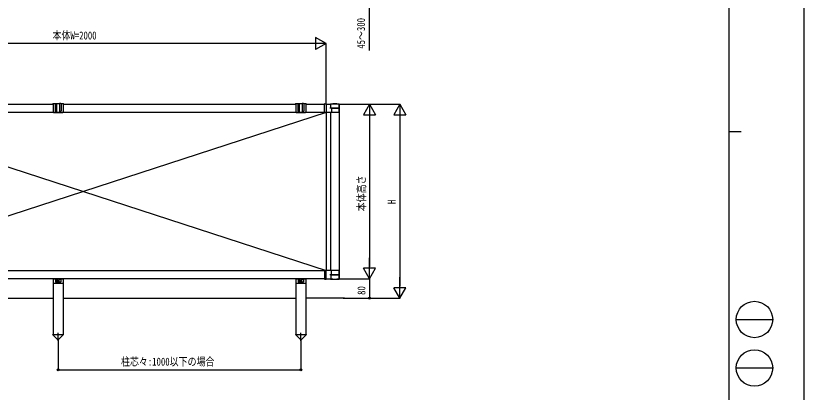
# Model space of a CAD drawing. Units: millimetres, scale not verified. Extents: x -4205 to 4205, y -2970 to 2970.
# Drawn here: x 957 to 4205, y -950 to 602 of the extents above; entities that cross this region are included whole.
import ezdxf
from ezdxf.enums import TextEntityAlignment as Align

# ---------------------------------------------------------------- set-up
doc = ezdxf.new("R2010")
doc.units = ezdxf.units.MM
doc.header["$LTSCALE"] = 12
for name, color, linetype in [('0-3_YKK_A1', 4, 'Continuous'), ('0-4_YKK_D', 6, 'Continuous'), ('0-5_YKK_ZWAK', 7, 'Continuous')]:
    doc.layers.add(name, color=color, linetype=linetype)
doc.styles.add('ＭＳ ゴシック', font='')
doc.styles.get('ＭＳ ゴシック').set_extended_font_data('MS Gothic')

msp = doc.modelspace()

# ---------------------------------------------------------------- linework, layer by layer
at = {"layer": '0-3_YKK_A1'}
for p, q in [((239.75, 237.66), (1110.25, 237.72)), ((1119.25, 239.2), (1110.25, 239.2)), ((1110.25, 239.2), (1110.25, 234.7)), ((1110.25, 234.7), (1110.25, 206.19)), ((1119.25, 239.2), (1119.25, 210.72)), ((1120.25, 240.2), (1125.25, 240.2)), ((1136.25, 239.2), (1126.25, 239.2)), ((1126.25, 210.72), (1126.25, 239.2)), ((1136.25, 239.2), (1136.25, 210.72)), ((1142.25, 240.2), (1137.25, 240.2)), ((1152.25, 239.2), (1143.25, 239.2)), ((1143.25, 239.2), (1143.25, 210.72)), ((1152.25, 239.2), (1152.25, 234.7)), ((1152.25, 237.73), (2110.25, 237.8)), ((1152.25, 234.7), (1152.25, 206.19)), ((2119.25, 239.2), (2110.25, 239.2)), ((2110.25, 239.2), (2110.25, 234.7)), ((2110.25, 234.7), (2110.25, 206.19)), ((2119.25, 239.2), (2119.25, 210.72)), ((2120.25, 240.2), (2125.25, 240.2)), ((2136.25, 239.2), (2126.25, 239.2)), ((2126.25, 210.72), (2126.25, 239.2)), ((2136.25, 239.2), (2136.25, 210.72)), ((2142.25, 240.2), (2137.25, 240.2)), ((2152.25, 239.2), (2143.25, 239.2)), ((2143.25, 239.2), (2143.25, 210.72)), ((2152.25, 239.2), (2152.25, 206.19)), ((2152.25, 239.2), (2152.25, 234.7)), ((2152.25, 237.8), (2229.25, 237.8)), ((2229.25, 237.97), (2229.25, 238.67)), ((2229.25, 204.5), (2229.25, 237.97)), ((2229.55, 238.97), (2234.95, 239.02)), ((2235.25, 238.72), (2235.25, 238.02)), ((2235.25, 238.02), (2235.25, 204.5)), ((2235.25, 238), (2254.54, 238)), ((2254, 239), (2288.5, 239)), ((2254.84, 221), (2254.84, 237.7)), ((2288.95, 221.1), (2288.95, 237.73)), ((2289.5, 238), (2289.5, 204.5)), ((2235.24, 203.5), (235.25, -447.64)), ((235.25, 203.42), (2235.24, -447.9)), ((2229.25, 203.8), (239.75, 203.8)), ((1112.25, 204.19), (1130.54, 204.19)), ((1131.97, 204.19), (1150.25, 204.19)), ((2112.25, 204.19), (2130.54, 204.19)), ((2131.97, 204.19), (2150.25, 204.19)), ((2229.25, 203.8), (2229.25, 204.5)), ((2229.3, 203.9), (2229.32, 203.78)), ((2234.95, 203.5), (2229.55, 203.5)), ((2250.34, 203.5), (2234.95, 203.5)), ((2235.24, 203.5), (2235.24, -447.9)), ((2235.25, 204.5), (2235.25, 203.8)), ((2257.86, 203.5), (2250.34, 203.5)), ((2257.63, 221), (2250.47, 221)), ((2253.95, 203.6), (2253.95, -447.8)), ((2254.66, 203.5), (2254, 203.5)), ((2263.79, 203.5), (2254.66, 203.5)), ((2288.95, 221.1), (2254.84, 221.1)), ((2257.63, 221), (2288.95, 221)), ((2257.63, 221), (2257.63, 203.8)), ((2257.63, 221), (2257.63, 203.8)), ((2288.65, 203.5), (2257.86, 203.5)), ((2278.71, 203.5), (2263.79, 203.5)), ((2287.85, 203.5), (2278.71, 203.5)), ((2288.5, 203.5), (2287.85, 203.5)), ((2288.95, 203.8), (2288.95, 221)), ((2288.95, 203.6), (2288.95, -447.8)), ((239.75, -448.2), (2229.25, -448.2)), ((2229.25, -448.2), (2229.25, -448.9)), ((2229.25, -448.9), (2229.25, -482.37)), ((2234.95, -447.9), (2229.55, -447.9)), ((2250.34, -447.9), (2234.95, -447.9)), ((2235.25, -448.9), (2235.25, -448.2)), ((2235.25, -482.42), (2235.25, -448.9)), ((2257.86, -447.9), (2250.34, -447.9)), ((2254.66, -447.9), (2254, -447.9)), ((2263.79, -447.9), (2254.66, -447.9)), ((2257.63, -465.4), (2257.63, -448.2)), ((2257.63, -465.4), (2257.63, -448.2)), ((2288.65, -447.9), (2257.86, -447.9)), ((2278.71, -447.9), (2263.79, -447.9)), ((2287.85, -447.9), (2278.71, -447.9)), ((2288.5, -447.9), (2287.85, -447.9)), ((2288.95, -448.2), (2288.95, -465.4)), ((2289.5, -482.4), (2289.5, -448.9)), ((2229.25, -482.2), (239.75, -482.2)), ((1110.25, -482.2), (1110.25, -712.2)), ((1110.75, -482.2), (1110.75, -499.17)), ((1119.75, -483.67), (1110.75, -483.67)), ((1119.75, -482.17), (1119.75, -494.17)), ((1120.75, -484.67), (1125.75, -484.67)), ((1126.75, -494.17), (1126.75, -482.17)), ((1135.75, -483.67), (1126.75, -483.67)), ((1135.75, -494.17), (1135.75, -482.17)), ((1141.75, -484.67), (1136.75, -484.67)), ((1142.75, -482.17), (1142.75, -494.17)), ((1151.75, -483.67), (1142.75, -483.67)), ((1151.75, -482.2), (1151.75, -499.17)), ((1152.25, -482.2), (1152.25, -712.2)), ((2110.25, -482.2), (2110.25, -712.2)), ((2110.75, -482.2), (2110.75, -499.17)), ((2119.75, -483.67), (2110.75, -483.67)), ((2119.75, -482.17), (2119.75, -494.17)), ((2120.75, -484.67), (2125.75, -484.67)), ((2126.75, -494.17), (2126.75, -482.17)), ((2135.75, -483.67), (2126.75, -483.67)), ((2135.75, -494.17), (2135.75, -482.17)), ((2141.75, -484.67), (2136.75, -484.67)), ((2142.75, -482.17), (2142.75, -494.17)), ((2151.75, -483.67), (2142.75, -483.67)), ((2151.75, -482.2), (2151.75, -499.17)), ((2152.25, -482.2), (2152.25, -712.2)), ((2229.25, -482.37), (2229.25, -483.07)), ((2229.55, -483.37), (2234.95, -483.42)), ((2235.25, -482.4), (2254.54, -482.4)), ((2235.25, -483.12), (2235.25, -482.42)), ((2257.63, -465.4), (2250.47, -465.4)), ((2254, -483.4), (2288.5, -483.4)), ((2254.84, -465.4), (2254.84, -482.1)), ((2288.95, -465.5), (2254.84, -465.5)), ((2257.63, -465.4), (2288.95, -465.4)), ((2288.95, -465.5), (2288.95, -482.12)), ((1149.75, -501.17), (1112.75, -501.17)), ((1121.75, -496.17), (1124.75, -496.17)), ((1140.75, -496.17), (1137.75, -496.17)), ((2149.75, -501.17), (2112.75, -501.17)), ((2121.75, -496.17), (2124.75, -496.17)), ((2140.75, -496.17), (2137.75, -496.17)), ((152.25, -562.2), (1110.25, -562.2)), ((1152.25, -562.2), (2110.25, -562.2)), ((2310.44, -562.2), (2152.25, -562.2)), ((1110.05, -713.2), (1110.05, -712.2)), ((1110.05, -712.2), (1152.45, -712.2)), ((1110.05, -713.2), (1127.73, -730.75)), ((1131.25, -737.71), (1131.25, -705.23)), ((1152.45, -713.2), (1134.78, -730.75)), ((1152.45, -712.2), (1152.45, -713.2)), ((2110.05, -713.2), (2110.05, -712.2)), ((2110.05, -712.2), (2152.45, -712.2)), ((2110.05, -713.2), (2127.73, -730.75)), ((2131.25, -737.71), (2131.25, -705.23)), ((2152.45, -713.2), (2134.77, -730.75)), ((2152.45, -712.2), (2152.45, -713.2))]:
    msp.add_line(p, q, dxfattribs=at)
for centre, radius in [((1131.25, -490.17), 2.1), ((1131.25, -497.17), 1.65), ((2131.25, -490.17), 2.1), ((2131.25, -497.17), 1.65)]:
    msp.add_circle(centre, radius, dxfattribs=at)
for centre, radius, start, end in [((1110.25, 237.2), 2, 90, 162.54246), ((1120.25, 239.2), 1, 90, 180), ((1125.25, 239.2), 1, 0, 90), ((1137.25, 239.2), 1, 90, 180), ((1142.25, 239.2), 1, 0, 90), ((1152.25, 237.2), 2, 17.45754, 90), ((2110.25, 237.2), 2, 90, 162.54246), ((2120.25, 239.2), 1, 90, 180), ((2125.25, 239.2), 1, 0, 90), ((2137.25, 239.2), 1, 90, 180), ((2142.25, 239.2), 1, 0, 90), ((2152.25, 237.2), 2, 17.45754, 90), ((2229.55, 238.67), 0.3, 90.5, 180), ((2234.95, 238.72), 0.3, 0, 90.5), ((2271.25, 42.6), 196.21, 84.90439, 95.09561), ((2254.54, 237.7), 0.3, 0, 90), ((2288.65, 237.73), 0.3, 0, 84.90439), ((1112.25, 206.19), 2, 180, 270), ((1122.75, 210.72), 3.5, 180.00009, 359.99984), ((1131.25, 203.49), 1, 44.427, 135.573), ((1139.75, 210.72), 3.5, 180.00016, 359.99991), ((1150.25, 206.19), 2, 270, 0), ((2112.25, 206.19), 2, 180, 270), ((2122.75, 210.72), 3.5, 180.00009, 359.99984), ((2131.25, 203.49), 1, 44.427, 135.573), ((2139.75, 210.72), 3.5, 180.00016, 359.99991), ((2150.25, 206.19), 2, 270, 0), ((2229.55, 203.8), 0.3, 180, 270), ((2234.95, 203.8), 0.3, 270, 0), ((2257.9, 203.77), 0.272, 173.55811, 261.61941), ((2257.9, 203.77), 0.272, 173.55811, 261.61941), ((2288.65, 203.8), 0.3, 270, 0), ((2229.55, -448.2), 0.3, 90, 180), ((2234.95, -448.2), 0.3, 0, 90), ((2257.9, -448.17), 0.272, 98.38059, 186.44189), ((2257.9, -448.17), 0.272, 98.38059, 186.44189), ((2288.65, -448.2), 0.3, 0, 90), ((1120.75, -483.67), 1, 180, 270), ((1125.75, -483.67), 1, 270, 0), ((1136.75, -483.67), 1, 180, 270), ((1141.75, -483.67), 1, 270, 0), ((2120.75, -483.67), 1, 180, 270), ((2125.75, -483.67), 1, 270, 0), ((2136.75, -483.67), 1, 180, 270), ((2141.75, -483.67), 1, 270, 0), ((2229.55, -483.07), 0.3, 180, 269.5), ((2234.95, -483.12), 0.3, 269.5, 0), ((2271.25, -286.99), 196.21, 264.90439, 275.09561), ((2254.54, -482.1), 0.3, 270, 0), ((2288.65, -482.12), 0.3, 275.09561, 0), ((1112.75, -499.17), 2, 180, 270), ((1121.75, -494.17), 2, 180, 270), ((1124.75, -494.17), 2, 270, 0), ((1137.75, -494.17), 2, 180, 270), ((1140.75, -494.17), 2, 270, 0), ((1149.75, -499.17), 2, 270, 0), ((2112.75, -499.17), 2, 180, 270), ((2121.75, -494.17), 2, 180, 270), ((2124.75, -494.17), 2, 270, 0), ((2137.75, -494.17), 2, 180, 270), ((2140.75, -494.17), 2, 270, 0), ((2149.75, -499.17), 2, 270, 0), ((1131.25, -727.2), 5, 225.20979, 314.79021), ((1131.25, -727.2), 5, 225.20979, 314.79021), ((2131.25, -727.2), 5, 225.20979, 314.79021), ((2131.25, -727.2), 5, 225.20979, 314.79021)]:
    msp.add_arc(centre, radius, start, end, dxfattribs=at)
for centre, major_axis, ratio, start_param, end_param in [((2254, 238), (0.707, -0.707), 0.99997, 2.3562326, 3.9269527), ((2288.5, 238), (0.707, 0.707), 0.99997, 5.4978252, 7.0685454), ((2288.5, 204.5), (1, 0), 0.999985, 4.712389, 6.2831853), ((2288.5, -448.9), (1, 0), 0.999985, 6.2831853, 7.8539816), ((2254, -482.4), (0.707, 0.707), 0.99997, 2.3562326, 3.9269527), ((2288.5, -482.4), (0.707, -0.707), 0.99997, 5.4978252, 7.0685454)]:
    msp.add_ellipse(centre, major_axis=major_axis, ratio=ratio, start_param=start_param, end_param=end_param, dxfattribs=at)
at = {"layer": '0-4_YKK_D'}
for p, q in [((2185.25, 487.69), (285.25, 487.69)), ((2235.25, 487.69), (2148.65, 487.69)), ((2235.25, 487.69), (2191.95, 512.69)), ((2191.95, 512.69), (2191.95, 462.69)), ((2235.25, 487.69), (2191.95, 462.69)), ((2235.25, 240.1), (2235.25, 488.69)), ((2288.25, 237.8), (2414.95, 237.8)), ((2288.25, 237.8), (2539.95, 237.8)), ((2413.95, 237.8), (2388.95, 194.5)), ((2413.95, 237.8), (2438.95, 194.5)), ((2413.95, 237.8), (2413.95, 151.2)), ((2538.95, 237.8), (2513.95, 194.5)), ((2538.95, 237.8), (2563.95, 194.5)), ((2538.95, 237.8), (2538.95, 151.2)), ((2388.95, 194.5), (2438.95, 194.5)), ((2413.95, 187.8), (2413.95, -432.2)), ((2513.95, 194.5), (2563.95, 194.5)), ((2538.95, 187.8), (2538.95, -512.2)), ((2413.95, -482.2), (2413.95, -395.6)), ((2413.95, -482.2), (2388.95, -438.9)), ((2438.95, -438.9), (2388.95, -438.9)), ((2413.95, -482.2), (2438.95, -438.9)), ((2288.25, -482.2), (2414.95, -482.2)), ((2288.25, -482.2), (2414.95, -482.2)), ((2413.95, -482.2), (2413.95, -562.2)), ((2538.95, -562.2), (2538.95, -475.6)), ((2538.95, -562.2), (2513.95, -518.9)), ((2563.95, -518.9), (2513.95, -518.9)), ((2538.95, -562.2), (2563.95, -518.9)), ((2305.25, -562.2), (2539.95, -562.2)), ((2388.25, -562.2), (2414.95, -562.2)), ((1131.25, -733.2), (1131.25, -858.2)), ((2131.25, -733.2), (2131.25, -858.2)), ((1131.25, -857.2), (2131.25, -857.2))]:
    msp.add_line(p, q, dxfattribs=at)
msp.add_lwpolyline([(2412.25, 777), (2412.25, 673), (2412.25, 459.6)], dxfattribs=at)
for centre in [(2413.95, -562.2), (1131.25, -857.2), (2131.25, -857.2)]:
    msp.add_circle(centre, 4.25, dxfattribs=at)
at = {"layer": '0-5_YKK_ZWAK'}
for p, q in [((3895.02, 2775), (3895.02, -2525)), ((3895.02, 125), (3945.02, 125)), ((3925.02, -650), (4075.02, -650)), ((3925.02, -850), (4075.02, -850))]:
    msp.add_line(p, q, dxfattribs=at)
msp.add_lwpolyline([(-4205, -2970), (4205, -2970), (4205, 2970), (-4205, 2970)], close=True, dxfattribs=at)
for centre in [(4000.02, -650), (4000.02, -850)]:
    msp.add_circle(centre, 75, dxfattribs=at)

# ---------------------------------------------------------------- texts
at = {"layer": '0-4_YKK_D', "style": 'ＭＳ ゴシック', "width": 0.8}
for s, p in [('45～300', (2405.25, 466.6)), ('本体高さ', (2406.95, -203.8)), ('H', (2531.95, -174.2)), ('80', (2406.95, -548.6))]:
    msp.add_text(s, height=32.99, rotation=90, dxfattribs=at).set_placement(p, align=Align.BOTTOM_LEFT)
for s, p in [('本体W=2000', (1108.05, 494.69)), ('柱芯々:1000以下の場合', (1390.05, -850.2))]:
    msp.add_text(s, height=32.99, dxfattribs=at).set_placement(p, align=Align.BOTTOM_LEFT)

doc.saveas('drawing.dxf')
